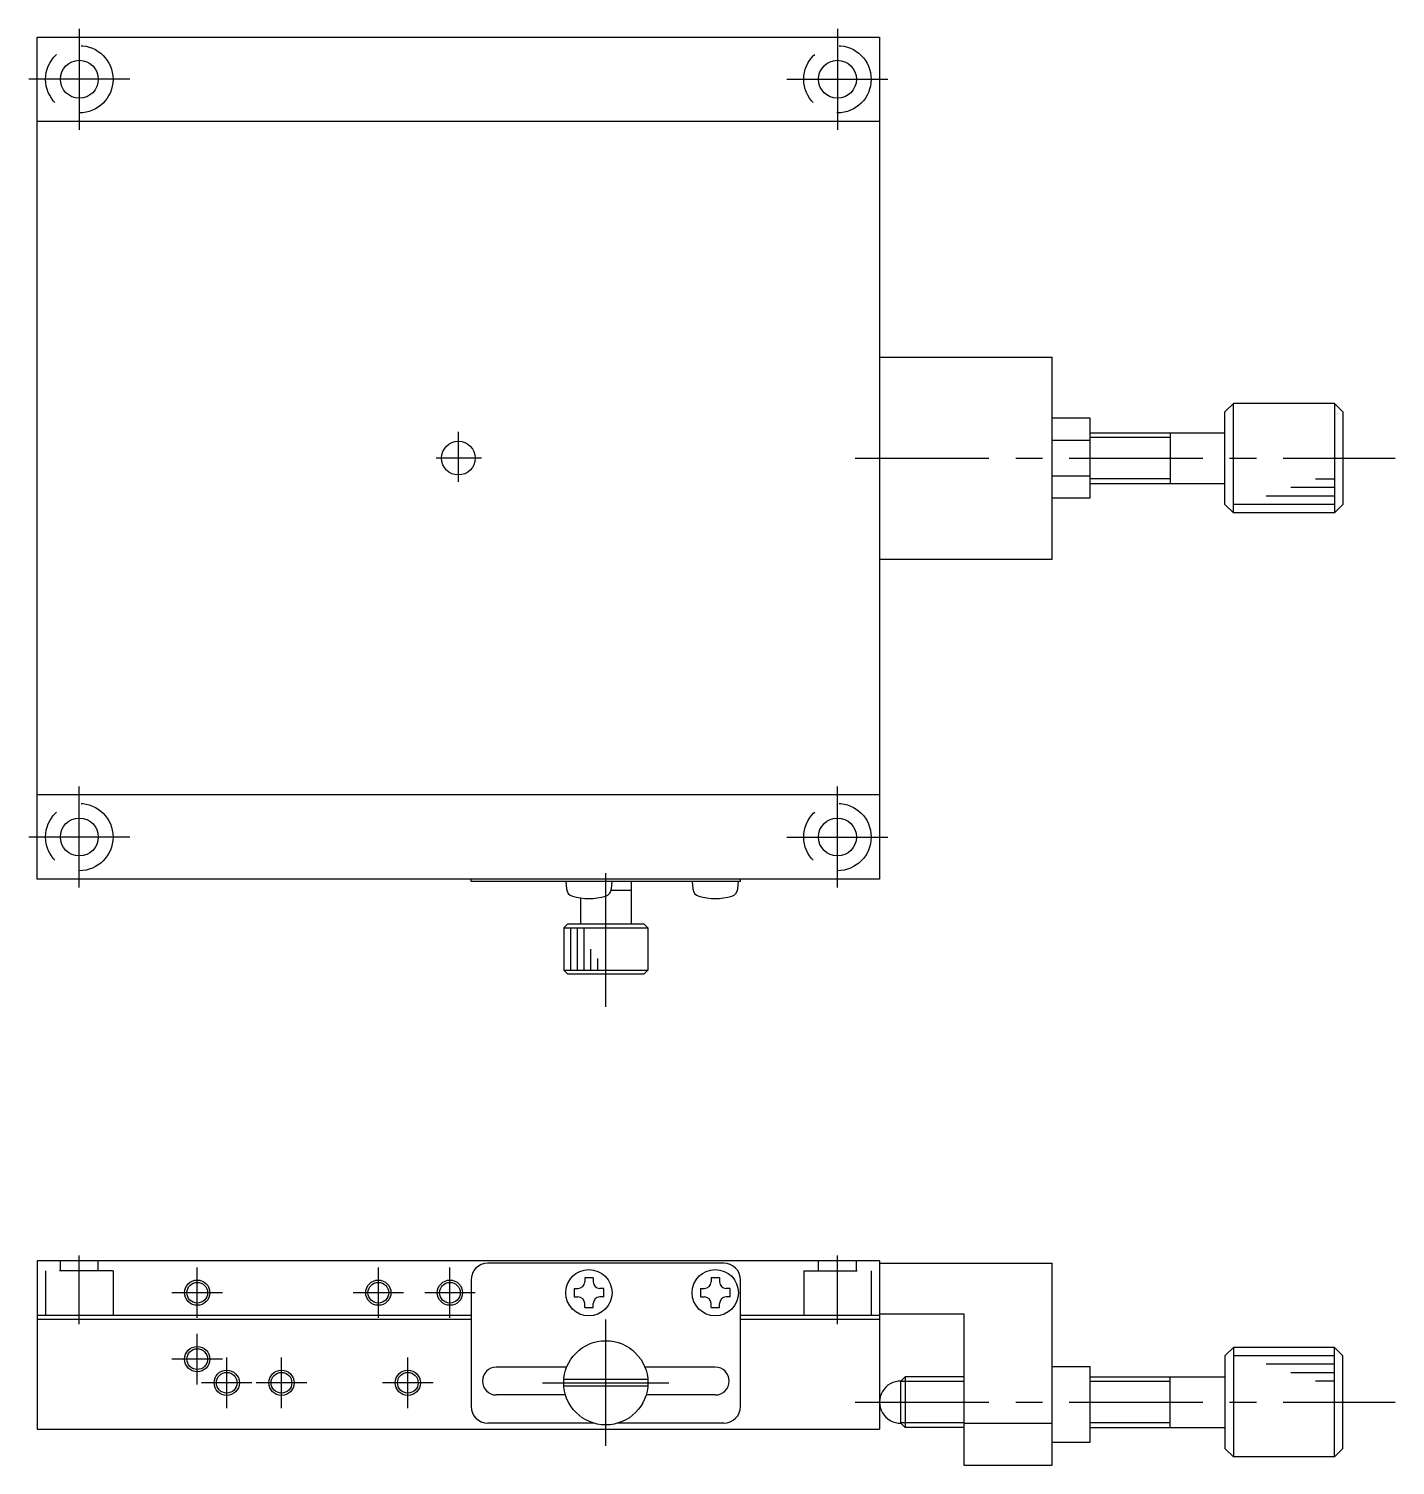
# Model space of a CAD drawing. Extents: x -2 to 348, y -8 to 406.
# Drawn here: x 86.2 to 248.5, y 235.8 to 406.4 of the extents above; entities that cross this region are included whole.
import ezdxf

# ---------------------------------------------------------------- set-up
doc = ezdxf.new("R2010")
doc.units = 0
doc.header["$LTSCALE"] = 0.5
doc.linetypes.add('CENTER', pattern=[50.8, 31.75, -6.35, 6.35, -6.35])
doc.linetypes.add('DASHED', pattern=[19.05, 12.7, -6.35])
for name, color, linetype in [('MSM_CENTER', 1, 'CENTER'), ('MSM_CONTINUOUS', 7, 'CONTINUOUS'), ('MSM_DASHED', 4, 'DASHED'), ('MSM_NARROW', 5, 'CONTINUOUS')]:
    doc.layers.add(name, color=color, linetype=linetype)

msp = doc.modelspace()

# ---------------------------------------------------------------- linework, layer by layer
at = {"layer": 'MSM_CENTER'}
for p, q in [((92.25, 406.42), (92.25, 394.42)), ((182.25, 406.42), (182.25, 394.42)), ((98.25, 400.42), (86.25, 400.42)), ((176.25, 400.42), (188.25, 400.42)), ((137.25, 352.61), (137.25, 358.56)), ((140, 355.42), (134.6, 355.42)), ((184.36, 355.42), (248.47, 355.42)), ((92.25, 304.42), (92.25, 316.42)), ((182.25, 304.42), (182.25, 316.42)), ((98.25, 310.42), (86.25, 310.42)), ((176.25, 310.42), (188.25, 310.42)), ((154.75, 290.26), (154.75, 307.52)), ((92.25, 252.55), (92.25, 260.7)), ((182.25, 252.55), (182.25, 260.7)), ((106.25, 253.3), (106.25, 259.3)), ((127.75, 253.3), (127.75, 259.3)), ((136.25, 253.3), (136.25, 259.3)), ((109.25, 256.3), (103.25, 256.3)), ((130.75, 256.3), (124.75, 256.3)), ((139.25, 256.3), (133.25, 256.3)), ((154.75, 238.1), (154.75, 253.1)), ((106.25, 245.41), (106.25, 251.41)), ((109.25, 248.41), (103.25, 248.41)), ((109.75, 242.6), (109.75, 248.6)), ((116.25, 242.6), (116.25, 248.6)), ((131.25, 242.6), (131.25, 248.6)), ((112.75, 245.6), (106.75, 245.6)), ((119.25, 245.6), (113.25, 245.6)), ((134.25, 245.6), (128.25, 245.6)), ((147.25, 245.6), (162.25, 245.6)), ((184.36, 243.3), (248.47, 243.3))]:
    msp.add_line(p, q, dxfattribs=at)
at = {"layer": 'MSM_CONTINUOUS'}
for p, q in [((87.25, 305.42), (87.25, 405.42)), ((87.25, 405.42), (187.25, 405.42)), ((187.25, 405.42), (187.25, 305.42)), ((187.25, 395.42), (87.25, 395.42)), ((187.25, 367.42), (207.75, 367.42)), ((207.75, 343.42), (207.75, 367.42)), ((228.25, 360.92), (229.25, 361.92)), ((229.25, 348.92), (229.25, 361.92)), ((241.25, 361.92), (229.25, 361.92)), ((242.25, 360.92), (241.25, 361.92)), ((241.25, 361.92), (241.25, 348.92)), ((212.25, 360.17), (207.75, 360.17)), ((212.25, 350.67), (212.25, 360.17)), ((228.25, 349.92), (228.25, 360.92)), ((242.25, 360.92), (242.25, 349.92)), ((212.25, 358.42), (228.25, 358.42)), ((221.75, 358.42), (221.75, 352.42)), ((207.75, 357.54), (212.25, 357.54)), ((212.25, 353.3), (207.75, 353.3)), ((212.25, 352.42), (228.25, 352.42)), ((212.25, 350.67), (207.75, 350.67)), ((228.25, 349.92), (229.25, 348.92)), ((242.25, 349.92), (241.25, 348.92)), ((241.25, 348.92), (229.25, 348.92)), ((187.25, 343.42), (207.75, 343.42)), ((187.25, 315.42), (87.25, 315.42)), ((187.25, 305.42), (87.25, 305.42)), ((138.75, 305.12), (138.75, 305.42)), ((170.75, 305.12), (170.75, 305.42)), ((170.75, 305.12), (138.75, 305.12)), ((150, 305.12), (150.07, 304.28)), ((155.4, 304.12), (157.75, 304.12)), ((155.42, 304.28), (155.5, 305.12)), ((157.75, 305.12), (157.75, 300.12)), ((165, 305.12), (165.07, 304.28)), ((170.42, 304.28), (170.5, 305.12)), ((151.75, 303.19), (151.75, 300.12)), ((149.75, 299.62), (150.25, 300.12)), ((149.75, 299.62), (159.75, 299.62)), ((149.75, 299.62), (149.75, 294.62)), ((150.25, 300.12), (159.25, 300.12)), ((159.25, 300.12), (159.75, 299.62)), ((159.75, 299.62), (159.75, 294.62)), ((149.75, 294.62), (159.75, 294.62)), ((150.25, 294.12), (149.75, 294.62)), ((159.25, 294.12), (150.25, 294.12)), ((159.75, 294.62), (159.25, 294.12)), ((187.25, 260.1), (87.25, 260.1)), ((87.25, 260.1), (87.25, 240.1)), ((168.75, 259.8), (140.75, 259.8)), ((187.25, 260.1), (187.25, 240.1)), ((187.25, 259.8), (207.75, 259.8)), ((207.75, 235.8), (207.75, 259.8)), ((138.75, 257.8), (138.75, 242.8)), ((153.25, 258.05), (152.25, 258.05)), ((152.25, 258.05), (152.25, 257.6)), ((153.25, 258.05), (153.25, 257.6)), ((168.25, 258.05), (167.25, 258.05)), ((167.25, 258.05), (167.25, 257.6)), ((168.25, 258.05), (168.25, 257.6)), ((170.75, 242.8), (170.75, 257.8)), ((151, 256.8), (151, 255.8)), ((151, 256.8), (151.45, 256.8)), ((154.5, 256.8), (154.05, 256.8)), ((154.5, 255.8), (154.5, 256.8)), ((166, 256.8), (166, 255.8)), ((166, 256.8), (166.45, 256.8)), ((169.5, 256.8), (169.05, 256.8)), ((169.5, 255.8), (169.5, 256.8)), ((151, 255.8), (151.45, 255.8)), ((152.25, 254.55), (152.25, 255)), ((152.25, 254.55), (153.25, 254.55)), ((153.25, 254.55), (153.25, 255)), ((154.5, 255.8), (154.05, 255.8)), ((166, 255.8), (166.45, 255.8)), ((167.25, 254.55), (167.25, 255)), ((167.25, 254.55), (168.25, 254.55)), ((168.25, 254.55), (168.25, 255)), ((169.5, 255.8), (169.05, 255.8)), ((138.75, 253.6), (87.25, 253.6)), ((138.75, 253.1), (87.25, 253.1)), ((187.25, 253.6), (170.75, 253.6)), ((187.25, 253.1), (170.75, 253.1)), ((187.25, 253.8), (197.25, 253.8)), ((197.25, 253.8), (197.25, 235.8)), ((228.25, 248.8), (229.25, 249.8)), ((229.25, 249.8), (229.25, 236.8)), ((241.25, 249.8), (229.25, 249.8)), ((242.25, 248.8), (241.25, 249.8)), ((241.25, 236.8), (241.25, 249.8)), ((150.1, 247.45), (141.75, 247.45)), ((167.75, 247.45), (159.39, 247.45)), ((207.75, 247.55), (212.25, 247.55)), ((212.25, 238.55), (212.25, 247.55)), ((228.25, 248.8), (228.25, 237.8)), ((242.25, 237.8), (242.25, 248.8)), ((159.73, 246), (149.76, 246)), ((189.75, 245.76), (190.29, 246.3)), ((189.75, 245.76), (189.75, 240.85)), ((190.29, 246.3), (190.29, 240.3)), ((197.25, 246.3), (190.29, 246.3)), ((212.25, 246.3), (228.25, 246.3)), ((221.75, 240.3), (221.75, 246.3)), ((149.96, 244.15), (141.75, 244.15)), ((159.73, 245.2), (149.76, 245.2)), ((167.75, 244.15), (159.53, 244.15)), ((153.35, 240.8), (140.75, 240.8)), ((168.75, 240.8), (156.15, 240.8)), ((190.29, 240.3), (189.75, 240.85)), ((197.25, 240.8), (207.75, 240.8)), ((87.25, 240.1), (187.25, 240.1)), ((197.25, 240.3), (190.29, 240.3)), ((212.25, 240.3), (228.25, 240.3)), ((207.75, 238.55), (212.25, 238.55)), ((228.25, 237.8), (229.25, 236.8)), ((242.25, 237.8), (241.25, 236.8)), ((197.25, 235.8), (207.75, 235.8)), ((241.25, 236.8), (229.25, 236.8))]:
    msp.add_line(p, q, dxfattribs=at)
for centre, radius in [((92.25, 400.42), 2.25), ((182.25, 400.42), 2.25), ((137.25, 355.42), 2), ((92.25, 310.42), 2.25), ((182.25, 310.42), 2.25), ((152.75, 256.3), 2.75), ((167.75, 256.3), 2.75), ((106.25, 256.3), 1.23), ((127.75, 256.3), 1.23), ((136.25, 256.3), 1.23), ((106.25, 248.41), 1.23), ((154.75, 245.6), 5), ((109.75, 245.6), 1.23), ((116.25, 245.6), 1.23), ((131.25, 245.6), 1.23)]:
    msp.add_circle(centre, radius, dxfattribs=at)
for centre, radius, start, end in [((151.07, 304.36), 1, 185, 253.743), ((154.43, 304.36), 1, 286.257, 355), ((166.07, 304.36), 1, 185, 253.743), ((169.43, 304.36), 1, 286.257, 355), ((152.75, 310.12), 7, 253.743, 286.257), ((167.75, 310.12), 7, 253.743, 286.257), ((140.75, 257.8), 2, 90, 180), ((168.75, 257.8), 2, 0, 90), ((151.45, 257.6), 0.8, 270, 0), ((154.05, 257.6), 0.8, 180, 270), ((166.45, 257.6), 0.8, 270, 0), ((169.05, 257.6), 0.8, 180, 270), ((151.45, 255), 0.8, 0, 90), ((154.05, 255), 0.8, 90, 180), ((166.45, 255), 0.8, 0, 90), ((169.05, 255), 0.8, 90, 180), ((141.75, 245.8), 1.65, 90, 270), ((167.75, 245.8), 1.65, 270, 90), ((189.75, 243.3), 2.5, 89.0567, 270.9433), ((140.75, 242.8), 2, 180, 270), ((168.75, 242.8), 2, 270, 0)]:
    msp.add_arc(centre, radius, start, end, dxfattribs=at)
at = {"layer": 'MSM_DASHED'}
for p, q in [((90, 258.9), (90, 260.1)), ((94.5, 258.9), (94.5, 260.1)), ((180, 258.9), (180, 260.1)), ((184.5, 258.9), (184.5, 260.1)), ((88.25, 258.9), (88.25, 253.6)), ((96.25, 258.9), (88.25, 258.9)), ((96.25, 258.9), (96.25, 253.6)), ((178.25, 258.9), (178.25, 253.6)), ((178.25, 258.9), (186.25, 258.9)), ((186.25, 258.9), (186.25, 253.6))]:
    msp.add_line(p, q, dxfattribs=at)
for centre in [(92.25, 400.42), (182.25, 400.42), (92.25, 310.42), (182.25, 310.42)]:
    msp.add_circle(centre, 4, dxfattribs=at)
at = {"layer": 'MSM_NARROW'}
for p, q in [((221.75, 357.88), (212.25, 357.88)), ((221.75, 352.96), (212.25, 352.96)), ((241.25, 351.92), (236.08, 351.92)), ((241.25, 352.92), (239.01, 352.92)), ((241.25, 349.92), (229.25, 349.92)), ((241.25, 350.92), (233.13, 350.92)), ((150.55, 299.62), (150.55, 294.62)), ((151.35, 299.62), (151.35, 294.62)), ((152.15, 299.62), (152.15, 294.62)), ((152.95, 297.12), (152.95, 294.62)), ((153.75, 296), (153.75, 294.62)), ((241.25, 248.8), (229.25, 248.8)), ((241.25, 247.8), (233.13, 247.8)), ((197.25, 245.76), (189.75, 245.76)), ((221.75, 245.76), (212.25, 245.76)), ((241.25, 246.8), (236.08, 246.8)), ((241.25, 245.8), (239.01, 245.8)), ((197.25, 240.85), (189.75, 240.85)), ((221.75, 240.85), (212.25, 240.85))]:
    msp.add_line(p, q, dxfattribs=at)
for centre in [(106.25, 256.3), (127.75, 256.3), (136.25, 256.3), (106.25, 248.41), (109.75, 245.6), (116.25, 245.6), (131.25, 245.6)]:
    msp.add_circle(centre, 1.5, dxfattribs=at)

doc.saveas('drawing.dxf')
